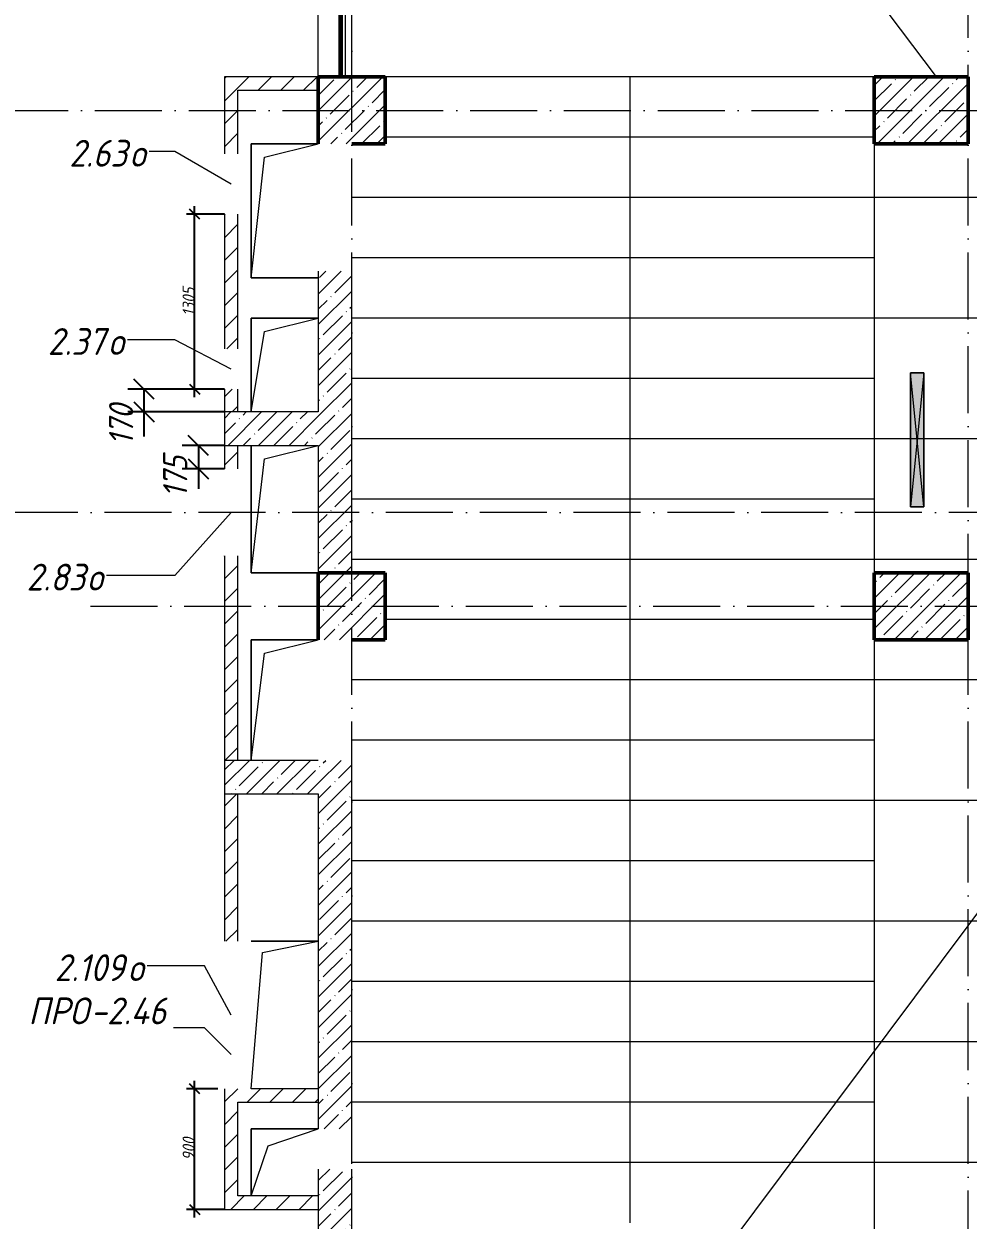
# Model space of a CAD drawing. Header units: millimetres. Extents: x -356862 to 418287, y 0 to 839748.
# Drawn here: x -8256 to -1209, y 328744 to 337669 of the extents above; entities that cross this region are included whole.
import ezdxf

# ---------------------------------------------------------------- set-up
doc = ezdxf.new("R2010")
doc.units = ezdxf.units.MM
doc.linetypes.add('50_200_ШТРИХ_1Т_ш5_п1_п1_', pattern=[700, 500, -100, 0, -100])
for name, color, linetype, lineweight in [('11)Плитка подокон', 170, 'Continuous', 60), ('A-____-____-DIMS', 7, 'Continuous', 9), ('A-DETL-____-OTLN-4', 7, 'Continuous', 18), ('A-DETL-GENF-OTLN', 7, 'Continuous', 9), ('A-FLOR-____-OTLN', 7, 'Continuous', 9), ('A-GENM-____-IDEN', 7, 'Continuous', 9), ('A-GENM-____-OTLN', 7, 'Continuous', 9), ('A-GLAZ-____-IDEN', 7, 'Continuous', 9), ('A-GLAZ-____-OTLN', 7, 'Continuous', 9), ('A-WALL-____-MCUT-1', 7, 'Continuous', 9), ('A-WALL-____-PATT-1', 7, 'Continuous', 9), ('A-WALL-FNSH-MCUT-1', 7, 'Continuous', 9), ('I-WALL-____-OTLN', 7, 'Continuous', 9), ('S-COLS-____-MCUT', 7, 'Continuous', 50), ('S-COLS-____-OTLN', 7, 'Continuous', 9), ('S-GRID-____-OTLN-1', 7, '50_200_ШТРИХ_1Т_ш5_п1_п1_', 9), ('S-STRS-____-OTLN-1', 7, 'Continuous', 9)]:
    doc.layers.add(name, color=color, linetype=linetype, lineweight=lineweight)
doc.styles.add('ISOCPEUR_I_10', font='isocpeui.ttf', dxfattribs={"width": 0.9, "height": 180})
doc.styles.add('ISOCPEUR_I_7', font='isocpeui.ttf', dxfattribs={"width": 0.9, "height": 90})
doc.styles.add('ISOCPEUR_I_9', font='isocpeui.ttf', dxfattribs={"width": 0.9, "height": 250})
doc.dimstyles.new('ISO-1_8_0_9К_СРЕДНИЙ_Кладочные_2', dxfattribs={"dimscale": 304.8, "dimtxt": 89.638306, "dimasz": 0.246063, "dimexe": 0.19685, "dimexo": 0, "dimgap": 0, "dimtad": 1, "dimdec": 3, "dimrnd": 0.001, "dimdsep": 46, "dimtxsty": 'ISOCPEUR_I_7', "dimblk1": 'OBLIQUE', "dimblk2": 'OBLIQUE', "dimsah": 1, "dimcen": 0.09, "dimdle": 0.19685, "dimazin": 0, "dimtfac": 1, "dimtdec": 4, "dimtix": 1, "dimtmove": 1, "dimatfit": 3, "dimfxl": 1, "dimtvp": 1, "dimtolj": 1, "dimtzin": 0, "dimarcsym": 2})
doc.dimstyles.new('ISO-1_8_0_9К_СРЕДНИЙ_Кладочные_3', dxfattribs={"dimscale": 304.8, "dimtxt": 179.276612, "dimasz": 0.492126, "dimexe": 0.393701, "dimexo": 0, "dimgap": 0, "dimtad": 1, "dimdec": 3, "dimrnd": 0.001, "dimdsep": 46, "dimtxsty": 'ISOCPEUR_I_10', "dimblk1": 'OBLIQUE', "dimblk2": 'OBLIQUE', "dimsah": 1, "dimcen": 0.09, "dimdle": 0.393701, "dimazin": 0, "dimtfac": 1, "dimtdec": 4, "dimtix": 1, "dimtmove": 0, "dimatfit": 3, "dimfxl": 1, "dimtvp": 1, "dimtolj": 1, "dimtzin": 0, "dimarcsym": 2})
pattern_1 = [(45, (-15659.08, 310542.9), (-114.0493, 114.0493), []), (45, (-15545.03, 310542.9), (-114.0493, 114.0493), [201.612, -40.322, 3.353, -36.97])]
pattern_2 = [(45, (-15659.08, 310542.9), (-84.8528, 84.8528), [])]

# ---------------------------------------------------------------- blocks, each defined once
blk = doc.blocks.new('BSC_Колонна _Прямоугольная - 500х500-V2-АР1_План отверстий 2 этажа в осях 1-64_А-ГГ')
at = {"layer": 'S-COLS-____-OTLN'}
h = blk.add_hatch(dxfattribs=at)
h.set_pattern_fill('FP_28', color=256, style=0, pattern_type=2)
h.set_pattern_definition([(45, (-9850, -26481.04), (-114.04925, 114.04925), []), (45, (-9735.95, -26481.04), (-114.04925, 114.04925), [201.613, -40.323, 3.353, -36.97])])
h.paths.add_polyline_path([(-250, -250), (250, -250), (250, 250), (-250, 250)], flags=0)
at = {"layer": 'S-COLS-____-MCUT'}
for p, q in [((250, 250), (-250, 250)), ((-250, 250), (-250, -250)), ((250, -250), (250, 250)), ((0, -250), (250, -250))]:
    blk.add_line(p, q, dxfattribs=at)
blk = doc.blocks.new('BSC_Колонна _Прямоугольная - 500х700-V5-АР1_План отверстий 2 этажа в осях 1-64_А-ГГ')
at = {"layer": 'S-COLS-____-OTLN'}
h = blk.add_hatch(dxfattribs=at)
h.set_pattern_fill('FP_31', color=256, style=0, pattern_type=2)
h.set_pattern_definition([(315, (-22781.04, 14100), (114.0493, 114.0493), []), (315, (-22781.04, 13985.95), (114.0493, 114.0493), [201.613, -40.323, 3.353, -36.97])])
h.paths.add_polyline_path([(-250, 350), (-250, -350), (250, -350), (250, 350)], flags=0)
at = {"layer": 'S-COLS-____-MCUT'}
for p, q in [((250, 350), (-250, 350)), ((-250, 350), (-250, -350)), ((250, -350), (250, 350)), ((-250, -350), (250, -350))]:
    blk.add_line(p, q, dxfattribs=at)
blk = doc.blocks.new('BSC_Колонна _Прямоугольная - 500х700-V6-АР1_План отверстий 2 этажа в осях 1-64_А-ГГ')
at = {"layer": 'S-COLS-____-OTLN'}
h = blk.add_hatch(dxfattribs=at)
h.set_pattern_fill('FP_32', color=256, style=0, pattern_type=2)
h.set_pattern_definition([(315, (-26481.04, 14100), (114.04925, 114.04925), []), (315, (-26481.04, 13985.95), (114.04925, 114.04925), [201.613, -40.323, 3.353, -36.97])])
h.paths.add_polyline_path([(-250, 350), (-250, -350), (250, -350), (250, 350)], flags=0)
at = {"layer": 'S-COLS-____-MCUT'}
for p, q in [((250, 350), (-250, 350)), ((-250, 350), (-250, -350)), ((250, -350), (250, 350)), ((-250, -350), (250, -350))]:
    blk.add_line(p, q, dxfattribs=at)
blk = doc.blocks.new('AR_Отверстие прямоугольное _в плите_ - AR_Отверстие прямоугольное _в плите_-30552728-АР1_План отверстий 2 этажа в осях 1-64_А-ГГ')
at = {"layer": 'A-GENM-____-OTLN'}
for p, q in [((250, 500), (-250, 500)), ((-250, 500), (-250, -500)), ((-150, 400), (250, 500)), ((-250, -500), (-150, 400)), ((-250, -500), (250, -500))]:
    blk.add_line(p, q, dxfattribs=at)
blk = doc.blocks.new('AR_Отверстие прямоугольное _в плите_ - AR_Отверстие прямоугольное _в плите_-30552824-АР1_План отверстий 2 этажа в осях 1-64_А-ГГ')
at = {"layer": 'A-GENM-____-OTLN'}
for p, q in [((250, 350), (-250, 350)), ((-250, 350), (-250, -349.7)), ((-150, 250), (250, 350)), ((-250, -349.7), (-150, 250))]:
    blk.add_line(p, q, dxfattribs=at)
blk = doc.blocks.new('AR_Отверстие прямоугольное _в плите_ - AR_Отверстие прямоугольное _в плите_-30552826-АР1_План отверстий 2 этажа в осях 1-64_А-ГГ')
at = {"layer": 'A-GENM-____-OTLN'}
for p, q in [((-250, 475), (-250, -475)), ((-150, 375), (250, 475)), ((-250, -475), (-150, 375)), ((-250, -475), (250, -475))]:
    blk.add_line(p, q, dxfattribs=at)
blk = doc.blocks.new('AR_Отверстие прямоугольное _в плите_ - AR_Отверстие прямоугольное _в плите_-V175-АР1_План отверстий 2 этажа в осях 1-64_А-ГГ')
at = {"layer": 'A-GENM-____-OTLN'}
for p, q in [((250, 450), (-250, 450)), ((-250, 450), (-250, -450)), ((-150, 350), (250, 450)), ((-250, -450), (-150, 350))]:
    blk.add_line(p, q, dxfattribs=at)
blk = doc.blocks.new('AR_Отверстие прямоугольное _в плите_ - AR_Отверстие прямоугольное _в плите_-V186-АР1_План отверстий 2 этажа в осях 1-64_А-ГГ')
at = {"layer": 'A-GENM-____-OTLN'}
for p, q in [((250, 250), (-250, 250)), ((-250, 250), (-250, -250)), ((-125, 125), (250, 250)), ((-250, -250), (-125, 125))]:
    blk.add_line(p, q, dxfattribs=at)
blk = doc.blocks.new('AR_Отверстие прямоугольное _в плите_ - AR_Отверстие прямоугольное _в плите_-30552711-АР1_План отверстий 2 этажа в осях 1-64_А-ГГ')
at = {"layer": 'A-GENM-____-OTLN'}
for p, q in [((250, 550), (-250, 550)), ((-166.7, 466.7), (250, 550)), ((-250, -550), (-166.7, 466.7))]:
    blk.add_line(p, q, dxfattribs=at)
blk = doc.blocks.new('AR_Отверстие прямоугольное _в стене_ - AR_Отверстие прямоугольное _в стене__ОВ-36897900-АР1_План отверстий 2 этажа в осях 1-64_А-ГГ')
at = {"layer": 'A-GLAZ-____-OTLN'}
blk.add_hatch(color=256, dxfattribs=at).paths.add_polyline_path([(500, -50), (500, 50), (-500, 50), (-500, -50), (395.4, -50)], flags=0)
at = {"layer": 'A-DETL-GENF-OTLN'}
for p, q in [((-500, -50), (-500, 50)), ((-500, 50), (500, 50)), ((500, 50), (-500, -50)), ((-500, 50), (500, -50)), ((500, 50), (-500, 50)), ((-500, 50), (-500, -50)), ((500, 50), (500, -50)), ((500, -50), (500, 50)), ((500, -50), (-500, -50)), ((-500, -50), (500, -50))]:
    blk.add_line(p, q, dxfattribs=at)
blk = doc.blocks.new('_Oblique')
at = {"color": 0, "linetype": 'ByBlock', "lineweight": -2}
blk.add_line((-0.5, -0.5), (0.5, 0.5), dxfattribs=at)
blk = doc.blocks.new('*D9179')
at = {"layer": 'A-____-____-DIMS', "color": 0, "lineweight": -2, "transparency": 16777216}
for p, q in [((-6759.1, 334523.9), (-7074.1, 334523.9)), ((-6954.1, 334523.9), (-6954.1, 334228.9)), ((-6759.1, 334348.9), (-7074.1, 334348.9)), ((-6954.1, 334348.9), (-6954.1, 334198.9))]:
    blk.add_line(p, q, dxfattribs=at)
at = {"layer": 'Defpoints', "color": 0, "transparency": 16777216}
for p in [(-6954.1, 334523.9), (-6759.1, 334523.9), (-6759.1, 334348.9)]:
    blk.add_point(p, dxfattribs=at)
at = {"layer": 'A-____-____-DIMS', "color": 0, "lineweight": -2, "transparency": 16777216, "xscale": 150, "yscale": 150, "zscale": 150}
for p, rotation in [((-6954.1, 334523.9), 90), ((-6954.1, 334348.9), 270)]:
    blk.add_blockref('_Oblique', p, dxfattribs=dict(at, rotation=rotation))
at = {"layer": 'A-____-____-DIMS', "color": 0, "transparency": 16777216, "insert": (-7216.7, 334134.8), "char_height": 180, "width": 368.207, "attachment_point": 1, "rotation": 90, "line_spacing_factor": 1.149209, "style": 'ISOCPEUR_I_10'}
blk.add_mtext('\\A1;175', dxfattribs=at)
blk = doc.blocks.new('*D9180')
at = {"layer": 'A-____-____-DIMS', "color": 0, "lineweight": -2, "transparency": 16777216}
for p, q in [((-6759.1, 334943.9), (-7480, 334943.9)), ((-7360, 334943.9), (-7360, 334653.9)), ((-6759.1, 334773.9), (-7480, 334773.9)), ((-7360, 334773.9), (-7360, 334589.4))]:
    blk.add_line(p, q, dxfattribs=at)
at = {"layer": 'Defpoints', "color": 0, "transparency": 16777216}
for p in [(-7360, 334943.9), (-6759.1, 334943.9), (-6759.1, 334773.9)]:
    blk.add_point(p, dxfattribs=at)
at = {"layer": 'A-____-____-DIMS', "color": 0, "lineweight": -2, "transparency": 16777216, "xscale": 150, "yscale": 150, "zscale": 150}
for p, rotation in [((-7360, 334943.9), 90), ((-7360, 334773.9), 270)]:
    blk.add_blockref('_Oblique', p, dxfattribs=dict(at, rotation=rotation))
at = {"layer": 'A-____-____-DIMS', "color": 0, "transparency": 16777216, "insert": (-7620.2, 334525.2), "char_height": 180, "width": 368.207, "attachment_point": 1, "rotation": 90, "line_spacing_factor": 1.149209, "style": 'ISOCPEUR_I_10'}
blk.add_mtext('\\A1;170', dxfattribs=at)
blk = doc.blocks.new('*D9181')
at = {"layer": 'A-____-____-DIMS', "color": 0, "lineweight": -2, "transparency": 16777216}
for p, q in [((-6981.6, 334883.9), (-6981.6, 336308.9)), ((-6759.1, 336248.9), (-7041.6, 336248.9)), ((-6759.1, 334943.9), (-7041.6, 334943.9))]:
    blk.add_line(p, q, dxfattribs=at)
at = {"layer": 'Defpoints', "color": 0, "transparency": 16777216}
for p in [(-6981.6, 336248.9), (-6759.1, 336248.9), (-6759.1, 334943.9)]:
    blk.add_point(p, dxfattribs=at)
at = {"layer": 'A-____-____-DIMS', "color": 0, "lineweight": -2, "transparency": 16777216, "xscale": 75, "yscale": 75, "zscale": 75}
for p, rotation in [((-6981.6, 336248.9), 90), ((-6981.6, 334943.9), 270)]:
    blk.add_blockref('_Oblique', p, dxfattribs=dict(at, rotation=rotation))
at = {"layer": 'A-____-____-DIMS', "color": 0, "transparency": 16777216, "insert": (-7026.6, 335596.4), "char_height": 90, "width": 504.733, "attachment_point": 5, "rotation": 90, "style": 'ISOCPEUR_I_7'}
blk.add_mtext('\\A1;1305', dxfattribs=at)
blk = doc.blocks.new('*D9151')
at = {"layer": 'A-____-____-DIMS', "color": 0, "lineweight": -2, "transparency": 16777216}
for p, q in [((-6981.6, 328763.9), (-6981.6, 329783.9)), ((-6809.1, 329723.9), (-7041.6, 329723.9)), ((-6759.1, 328823.9), (-7041.6, 328823.9))]:
    blk.add_line(p, q, dxfattribs=at)
at = {"layer": 'Defpoints', "color": 0, "transparency": 16777216}
for p in [(-6981.6, 329723.9), (-6809.1, 329723.9), (-6759.1, 328823.9)]:
    blk.add_point(p, dxfattribs=at)
at = {"layer": 'A-____-____-DIMS', "color": 0, "lineweight": -2, "transparency": 16777216, "xscale": 75, "yscale": 75, "zscale": 75}
for p, rotation in [((-6981.6, 329723.9), 90), ((-6981.6, 328823.9), 270)]:
    blk.add_blockref('_Oblique', p, dxfattribs=dict(at, rotation=rotation))
at = {"layer": 'A-____-____-DIMS', "color": 0, "transparency": 16777216, "insert": (-7026.6, 329273.9), "char_height": 90, "width": 409.578, "attachment_point": 5, "rotation": 90, "style": 'ISOCPEUR_I_7'}
blk.add_mtext('\\A1;900', dxfattribs=at)

msp = doc.modelspace()

# ---------------------------------------------------------------- hatches: boundary and pattern name
at = {"layer": 'A-WALL-____-PATT-1'}
h = msp.add_hatch(dxfattribs=at)
h.set_pattern_fill('FP_4', color=256, style=0, pattern_type=2)
h.set_pattern_definition(pattern_2)
h.paths.add_polyline_path([(-6059.0813, 337173.9433), (-6059.0813, 337273.9433), (-6759.0813, 337273.9433), (-6759.0813, 337173.9433), (-6659.0813, 337173.9433)], flags=0)
h = msp.add_hatch(dxfattribs=at)
h.set_pattern_fill('FP_4', color=256, style=0, pattern_type=2)
h.set_pattern_definition(pattern_2)
h.paths.add_polyline_path([(-6659.0813, 334773.9433), (-6659.0813, 334943.9433), (-6759.0813, 334943.9433), (-6759.0813, 334773.9433)], flags=0)
h.paths.add_polyline_path([(-6759.0813, 335243.9433), (-6659.0813, 335243.9433), (-6659.0813, 336248.9433), (-6759.0813, 336248.9433), (-6759.0813, 335358.6417)], flags=0)
h.paths.add_polyline_path([(-6759.0813, 336698.9433), (-6659.0813, 336698.9433), (-6659.0813, 337173.9433), (-6759.0813, 337173.9433)], flags=0)
h = msp.add_hatch(dxfattribs=at)
h.set_pattern_fill('FP_25', color=256, style=0, pattern_type=2)
h.set_pattern_definition(pattern_1)
h.paths.add_polyline_path([(-5809.0813, 333573.9433), (-5809.0813, 335823.9433), (-6059.0813, 335823.9433), (-6059.0813, 333573.9433)], flags=0)
h = msp.add_hatch(dxfattribs=at)
h.set_pattern_fill('FP_25', color=256, style=0, pattern_type=2)
h.set_pattern_definition(pattern_1)
h.paths.add_polyline_path([(-6059.0813, 334523.9433), (-6059.0813, 334773.9433), (-6759.0813, 334773.9433), (-6759.0813, 334523.9433)], flags=0)
h = msp.add_hatch(dxfattribs=at)
h.set_pattern_fill('FP_4', color=256, style=0, pattern_type=2)
h.set_pattern_definition(pattern_2)
h.paths.add_polyline_path([(-6759.0813, 332173.9433), (-6659.0813, 332173.9433), (-6659.0813, 333698.9433), (-6759.0813, 333698.9433), (-6759.0813, 333638.6537)], flags=0)
h.paths.add_polyline_path([(-6759.0813, 334348.9433), (-6659.0813, 334348.9433), (-6659.0813, 334523.9433), (-6759.0813, 334523.9433)], flags=0)
h = msp.add_hatch(dxfattribs=at)
h.set_pattern_fill('FP_25', color=256, style=0, pattern_type=2)
h.set_pattern_definition(pattern_1)
h.paths.add_polyline_path([(-6059.0813, 331923.9433), (-6059.0813, 332173.9433), (-6759.0813, 332173.9433), (-6759.0813, 331923.9433)], flags=0)
h = msp.add_hatch(dxfattribs=at)
h.set_pattern_fill('FP_25', color=256, style=0, pattern_type=2)
h.set_pattern_definition(pattern_1)
h.paths.add_polyline_path([(-6059.0813, 328273.9433), (-5809.0813, 328273.9433), (-5809.0813, 329123.9433), (-6059.0813, 329123.9433), (-6059.0813, 328478.6898)], flags=0)
h.paths.add_polyline_path([(-6059.0813, 329423.9433), (-5809.0813, 329423.9433), (-5809.0813, 332173.9433), (-6059.0813, 332173.9433), (-6059.0813, 331918.6657)], flags=0)
h = msp.add_hatch(dxfattribs=at)
h.set_pattern_fill('FP_4', color=256, style=0, pattern_type=2)
h.set_pattern_definition(pattern_2)
h.paths.add_polyline_path([(-6659.0813, 328923.9433), (-6659.0813, 329723.9433), (-6759.0813, 329723.9433), (-6759.0813, 328923.9433)], flags=0)
h.paths.add_polyline_path([(-6709.0813, 330823.9433), (-6659.0813, 330823.9433), (-6659.0813, 331923.9433), (-6759.0813, 331923.9433), (-6759.0813, 330823.9433)], flags=0)
h = msp.add_hatch(dxfattribs=at)
h.set_pattern_fill('FP_4', color=256, style=0, pattern_type=2)
h.set_pattern_definition(pattern_2)
h.paths.add_polyline_path([(-6659.0813, 329623.9433), (-6059.0813, 329623.9433), (-6059.0813, 329723.9433), (-6659.0813, 329723.9433)], flags=0)
h = msp.add_hatch(dxfattribs=at)
h.set_pattern_fill('FP_4', color=256, style=0, pattern_type=2)
h.set_pattern_definition(pattern_2)
h.paths.add_polyline_path([(-6059.0813, 328823.9433), (-6059.0813, 328923.9433), (-6759.0813, 328923.9433), (-6759.0813, 328823.9433)], flags=0)
at = {"layer": 'S-COLS-____-OTLN'}
h = msp.add_hatch(dxfattribs=at)
h.set_pattern_fill('FP_25', color=256, style=0, pattern_type=2)
h.set_pattern_definition(pattern_1)
h.paths.add_polyline_path([(-6059.0813, 333073.9433), (-5559.0813, 333073.9433), (-5559.0813, 333573.9433), (-6059.0813, 333573.9433)], flags=0)

# ---------------------------------------------------------------- linework, layer by layer
at = {"layer": '11)Плитка подокон'}
msp.add_lwpolyline([(-5892.1381, 342773.9433), (-5892.1381, 337273.9433)], dxfattribs=at)
at = {"layer": 'A-DETL-____-OTLN-4'}
for p, q in [((-5559.0813, 325123.9433), (7640.9187, 342773.9433)), ((-1445.7668, 337273.9433), (-5559.0813, 342773.9433))]:
    msp.add_line(p, q, dxfattribs=at)
at = {"layer": 'A-FLOR-____-OTLN'}
for p, q in [((-5809.0813, 337273.9433), (-5809.0813, 342773.9433)), ((-6559.0813, 336773.9433), (-6059.0813, 336773.9433)), ((-6559.0813, 335773.9433), (-6559.0813, 336773.9433)), ((-6059.0813, 335773.9433), (-6559.0813, 335773.9433)), ((-6559.0813, 335473.6892), (-6059.0813, 335473.6892)), ((-6559.0813, 334773.9433), (-6559.0813, 335473.6892)), ((-6559.0813, 333573.9433), (-6559.0813, 334523.9433)), ((-6059.0813, 333573.9433), (-6559.0813, 333573.9433)), ((-6559.0813, 333073.9433), (-6059.0813, 333073.9433)), ((-6559.0813, 332173.9433), (-6559.0813, 333073.9433)), ((-6559.0813, 330823.9433), (-6059.0813, 330823.9433)), ((-6559.0813, 329423.9433), (-6059.0813, 329423.9433)), ((-6559.0813, 328923.9433), (-6559.0813, 329423.9433))]:
    msp.add_line(p, q, dxfattribs=at)
at = {"layer": 'A-GENM-____-IDEN'}
for p, q in [((-6908.9382, 330177.5978), (-7139.034, 330177.5978)), ((-6709.0813, 329978.9222), (-6908.9382, 330177.5978))]:
    msp.add_line(p, q, dxfattribs=at)
at = {"layer": 'A-GLAZ-____-IDEN'}
for p, q in [((-7129.6989, 336716.2276), (-7321.746, 336716.2276)), ((-6709.0813, 336473.9433), (-7129.6989, 336716.2276)), ((-7129.6989, 335311.6526), (-7482.3373, 335311.6526)), ((-6709.0813, 335093.9433), (-7129.6989, 335311.6526)), ((-6709.0813, 334023.9433), (-7129.6989, 333553.6534)), ((-7129.6989, 333553.6534), (-7640.0556, 333553.6534)), ((-6908.9382, 330639.7511), (-7335.2329, 330639.7511)), ((-6709.0813, 330273.9433), (-6908.9382, 330639.7511))]:
    msp.add_line(p, q, dxfattribs=at)
at = {"layer": 'A-WALL-____-MCUT-1'}
for p, q in [((-6059.0813, 335823.9433), (-6059.0813, 334773.9433)), ((-5809.0813, 333573.9433), (-5809.0813, 335823.9433)), ((-6059.0813, 334773.9433), (-6759.0813, 334773.9433)), ((-6759.0813, 334773.9433), (-6759.0813, 334523.9433)), ((-6759.0813, 334523.9433), (-6059.0813, 334523.9433)), ((-6059.0813, 334523.9433), (-6059.0813, 333573.9433)), ((-6059.0813, 333573.9433), (-5809.0813, 333573.9433)), ((-6059.0813, 332173.9433), (-6759.0813, 332173.9433)), ((-6759.0813, 332173.9433), (-6759.0813, 331923.9433)), ((-5809.0813, 329423.9433), (-5809.0813, 332173.9433)), ((-6759.0813, 331923.9433), (-6059.0813, 331923.9433)), ((-6059.0813, 331923.9433), (-6059.0813, 329423.9433)), ((-6059.0813, 329123.9433), (-6059.0813, 328273.9433)), ((-5809.0813, 328273.9433), (-5809.0813, 329123.9433))]:
    msp.add_line(p, q, dxfattribs=at)
at = {"layer": 'A-WALL-FNSH-MCUT-1'}
for p, q in [((-6059.0813, 337273.9433), (-6759.0813, 337273.9433)), ((-6759.0813, 337273.9433), (-6759.0813, 336698.9433)), ((-6659.0813, 337173.9433), (-6059.0813, 337173.9433)), ((-6659.0813, 336698.9433), (-6659.0813, 337173.9433)), ((-6759.0813, 336248.9433), (-6759.0813, 335243.9433)), ((-6659.0813, 335243.9433), (-6659.0813, 336248.9433)), ((-6759.0813, 334943.9433), (-6759.0813, 334773.9433)), ((-6659.0813, 334773.9433), (-6659.0813, 334943.9433)), ((-6759.0813, 334523.9433), (-6759.0813, 334348.9433)), ((-6659.0813, 334348.9433), (-6659.0813, 334523.9433)), ((-6759.0813, 333698.9433), (-6759.0813, 332173.9433)), ((-6659.0813, 332173.9433), (-6659.0813, 333698.9433)), ((-6759.0813, 331923.9433), (-6759.0813, 330823.9433)), ((-6659.0813, 330823.9433), (-6659.0813, 331923.9433)), ((-6759.0813, 329723.9433), (-6759.0813, 328823.9433)), ((-6059.0813, 329723.9433), (-6559.0813, 329723.9433)), ((-6659.0813, 329623.9433), (-6059.0813, 329623.9433)), ((-6659.0813, 328923.9433), (-6659.0813, 329623.9433)), ((-6059.0813, 328923.9433), (-6659.0813, 328923.9433)), ((-6759.0813, 328823.9433), (-6059.0813, 328823.9433))]:
    msp.add_line(p, q, dxfattribs=at)
at = {"layer": 'I-WALL-____-OTLN'}
for p, q in [((-6059.0813, 337273.9433), (-6059.0813, 342773.9433)), ((-5859.0813, 342773.9433), (-5859.0813, 337273.9433))]:
    msp.add_line(p, q, dxfattribs=at)
at = {"layer": 'S-COLS-____-MCUT'}
for p, q in [((-5559.0813, 333573.9433), (-6059.0813, 333573.9433)), ((-6059.0813, 333573.9433), (-6059.0813, 333073.9433)), ((-5559.0813, 333073.9433), (-5559.0813, 333573.9433)), ((-5809.0813, 333073.9433), (-5559.0813, 333073.9433))]:
    msp.add_line(p, q, dxfattribs=at)
at = {"layer": 'S-GRID-____-OTLN-1'}
for p, q in [((-5809.0813, 306060.2949), (-5809.0813, 360423.8609)), ((-1209.0813, 306060.2949), (-1209.0813, 360423.8609)), ((-20327.8515, 337023.9433), (11048.6579, 337023.9433)), ((11048.6579, 334023.9433), (-20327.8515, 334023.9433)), ((-7759.0813, 333323.9433), (11048.6579, 333323.9433))]:
    msp.add_line(p, q, dxfattribs=at)
at = {"layer": 'S-STRS-____-OTLN-1'}
for p, q in [((-1909.0813, 337273.9433), (-5559.0813, 337273.9433)), ((-1909.0813, 337273.9433), (-5559.0813, 337273.9433)), ((-3734.0813, 337273.9433), (-3734.0813, 336823.9433)), ((-1909.0813, 336823.9433), (-5559.0813, 336823.9433)), ((-1909.0813, 336823.9433), (-5559.0813, 336823.9433)), ((-3734.0813, 336823.9433), (-3734.0813, 336373.9433)), ((-1909.0813, 336773.9433), (-1909.0813, 336373.9433)), ((-1909.0813, 336773.9433), (-1909.0813, 336373.9433)), ((-1909.0813, 336373.9433), (-5809.0813, 336373.9433)), ((-1909.0813, 336373.9433), (-5809.0813, 336373.9433)), ((-3734.0813, 336373.9433), (-3734.0813, 335923.9433)), ((-1909.0813, 336373.9433), (-1909.0813, 335473.9433)), ((5690.9187, 336373.9433), (-1909.0813, 336373.9433)), ((5690.9187, 336373.9433), (-1909.0813, 336373.9433)), ((-1909.0813, 335923.9433), (-5809.0813, 335923.9433)), ((-1909.0813, 335923.9433), (-5809.0813, 335923.9433)), ((-3734.0813, 335923.9433), (-3734.0813, 335473.9433)), ((-1909.0813, 335923.9433), (-1909.0813, 335473.9433)), ((-1909.0813, 335473.9433), (-5809.0813, 335473.9433)), ((-1909.0813, 335473.9433), (-5809.0813, 335473.9433)), ((-3734.0813, 335473.9433), (-3734.0813, 335023.9433)), ((-1909.0813, 335473.9433), (-1909.0813, 334573.9433)), ((5690.9187, 335473.9433), (-1909.0813, 335473.9433)), ((5690.9187, 335473.9433), (-1909.0813, 335473.9433)), ((-1909.0813, 335023.9433), (-5809.0813, 335023.9433)), ((-1909.0813, 335023.9433), (-5809.0813, 335023.9433)), ((-3734.0813, 335023.9433), (-3734.0813, 334573.9433)), ((-1909.0813, 335023.9433), (-1909.0813, 334573.9433)), ((-1909.0813, 334573.9433), (-5809.0813, 334573.9433)), ((-1909.0813, 334573.9433), (-5809.0813, 334573.9433)), ((-3734.0813, 334573.9433), (-3734.0813, 334123.9433)), ((-1909.0813, 334573.9433), (-1909.0813, 333673.9433)), ((5690.9187, 334573.9433), (-1909.0813, 334573.9433)), ((5690.9187, 334573.9433), (-1909.0813, 334573.9433)), ((-1909.0813, 334123.9433), (-5809.0813, 334123.9433)), ((-1909.0813, 334123.9433), (-5809.0813, 334123.9433)), ((-3734.0813, 334123.9433), (-3734.0813, 333673.9433)), ((-1909.0813, 334123.9433), (-1909.0813, 333673.9433)), ((-1909.0813, 333673.9433), (-5809.0813, 333673.9433)), ((-1909.0813, 333673.9433), (-5809.0813, 333673.9433)), ((-3734.0813, 333673.9433), (-3734.0813, 333223.9433)), ((-1909.0813, 333673.9433), (-1909.0813, 333573.9433)), ((5690.9187, 333673.9433), (-1909.0813, 333673.9433)), ((5690.9187, 333673.9433), (-1909.0813, 333673.9433)), ((-1909.0813, 333223.9433), (-5559.0813, 333223.9433)), ((-1909.0813, 333223.9433), (-5559.0813, 333223.9433)), ((-3734.0813, 333223.9433), (-3734.0813, 332773.9433)), ((-1909.0813, 333073.9433), (-1909.0813, 332773.9433)), ((-1909.0813, 333073.9433), (-1909.0813, 332773.9433)), ((-1909.0813, 332773.9433), (-5809.0813, 332773.9433)), ((-1909.0813, 332773.9433), (-5809.0813, 332773.9433)), ((-3734.0813, 332773.9433), (-3734.0813, 332323.9433)), ((-1909.0813, 332773.9433), (-1909.0813, 331873.9433)), ((5690.9187, 332773.9433), (-1909.0813, 332773.9433)), ((5690.9187, 332773.9433), (-1909.0813, 332773.9433)), ((-1909.0813, 332323.9433), (-5809.0813, 332323.9433)), ((-1909.0813, 332323.9433), (-5809.0813, 332323.9433)), ((-3734.0813, 332323.9433), (-3734.0813, 331873.9433)), ((-1909.0813, 332323.9433), (-1909.0813, 331873.9433)), ((-1909.0813, 331873.9433), (-5809.0813, 331873.9433)), ((-1909.0813, 331873.9433), (-5809.0813, 331873.9433)), ((-3734.0813, 331873.9433), (-3734.0813, 331423.9433)), ((-1909.0813, 331873.9433), (-1909.0813, 330973.9433)), ((5690.9187, 331873.9433), (-1909.0813, 331873.9433)), ((5690.9187, 331873.9433), (-1909.0813, 331873.9433)), ((-1909.0813, 331423.9433), (-5809.0813, 331423.9433)), ((-1909.0813, 331423.9433), (-5809.0813, 331423.9433)), ((-3734.0813, 331423.9433), (-3734.0813, 330973.9433)), ((-1909.0813, 331423.9433), (-1909.0813, 330973.9433)), ((-1909.0813, 330973.9433), (-5809.0813, 330973.9433)), ((-1909.0813, 330973.9433), (-5809.0813, 330973.9433)), ((-3734.0813, 330973.9433), (-3734.0813, 330523.9433)), ((-1909.0813, 330973.9433), (-1909.0813, 330073.9433)), ((5690.9187, 330973.9433), (-1909.0813, 330973.9433)), ((5690.9187, 330973.9433), (-1909.0813, 330973.9433)), ((-1909.0813, 330523.9433), (-5809.0813, 330523.9433)), ((-1909.0813, 330523.9433), (-5809.0813, 330523.9433)), ((-3734.0813, 330523.9433), (-3734.0813, 330073.9433)), ((-1909.0813, 330523.9433), (-1909.0813, 330073.9433)), ((-1909.0813, 330073.9433), (-5809.0813, 330073.9433)), ((-1909.0813, 330073.9433), (-5809.0813, 330073.9433)), ((-3734.0813, 330073.9433), (-3734.0813, 329623.9433)), ((-1909.0813, 330073.9433), (-1909.0813, 329173.9433)), ((5690.9187, 330073.9433), (-1909.0813, 330073.9433)), ((5690.9187, 330073.9433), (-1909.0813, 330073.9433)), ((-1909.0813, 329623.9433), (-5809.0813, 329623.9433)), ((-1909.0813, 329623.9433), (-5809.0813, 329623.9433)), ((-3734.0813, 329623.9433), (-3734.0813, 329173.9433)), ((-1909.0813, 329623.9433), (-1909.0813, 329173.9433)), ((-1909.0813, 329173.9433), (-5809.0813, 329173.9433)), ((-1909.0813, 329173.9433), (-5809.0813, 329173.9433)), ((-3734.0813, 329173.9433), (-3734.0813, 328723.9433)), ((-1909.0813, 329173.9433), (-1909.0813, 328273.9433)), ((5690.9187, 329173.9433), (-1909.0813, 329173.9433)), ((5690.9187, 329173.9433), (-1909.0813, 329173.9433))]:
    msp.add_line(p, q, dxfattribs=at)

# ---------------------------------------------------------------- block references
at = {"layer": 'A-GENM-____-OTLN'}
for name, p in [('AR_Отверстие прямоугольное _в плите_ - AR_Отверстие прямоугольное _в плите_-30552728-АР1_План отверстий 2 этажа в осях 1-64_А-ГГ', (-6309.0813, 336273.9433)), ('AR_Отверстие прямоугольное _в плите_ - AR_Отверстие прямоугольное _в плите_-30552824-АР1_План отверстий 2 этажа в осях 1-64_А-ГГ', (-6309.0813, 335123.6892)), ('AR_Отверстие прямоугольное _в плите_ - AR_Отверстие прямоугольное _в плите_-30552826-АР1_План отверстий 2 этажа в осях 1-64_А-ГГ', (-6309.0813, 334048.9433)), ('AR_Отверстие прямоугольное _в плите_ - AR_Отверстие прямоугольное _в плите_-V175-АР1_План отверстий 2 этажа в осях 1-64_А-ГГ', (-6309.0813, 332623.9433)), ('AR_Отверстие прямоугольное _в плите_ - AR_Отверстие прямоугольное _в плите_-30552711-АР1_План отверстий 2 этажа в осях 1-64_А-ГГ', (-6309.0813, 330273.9433)), ('AR_Отверстие прямоугольное _в плите_ - AR_Отверстие прямоугольное _в плите_-V186-АР1_План отверстий 2 этажа в осях 1-64_А-ГГ', (-6309.0813, 329173.9433))]:
    msp.add_blockref(name, p, dxfattribs=at)
at = {"layer": 'A-GLAZ-____-OTLN', "rotation": 269.9999999999999}
msp.add_blockref('AR_Отверстие прямоугольное _в стене_ - AR_Отверстие прямоугольное _в стене__ОВ-36897900-АР1_План отверстий 2 этажа в осях 1-64_А-ГГ', (-1588.5663, 334565.553), dxfattribs=at)
at = {"layer": 'S-COLS-____-OTLN'}
msp.add_blockref('BSC_Колонна _Прямоугольная - 500х500-V2-АР1_План отверстий 2 этажа в осях 1-64_А-ГГ', (-5809.0813, 337023.9433), dxfattribs=at)
at = {"layer": 'S-COLS-____-OTLN', "rotation": 89.9999999999999}
for name, p in [('BSC_Колонна _Прямоугольная - 500х700-V6-АР1_План отверстий 2 этажа в осях 1-64_А-ГГ', (-1559.0813, 337023.9433)), ('BSC_Колонна _Прямоугольная - 500х700-V5-АР1_План отверстий 2 этажа в осях 1-64_А-ГГ', (-1559.0813, 333323.9433))]:
    msp.add_blockref(name, p, dxfattribs=at)

# ---------------------------------------------------------------- texts
at = {"layer": 'A-GENM-____-IDEN', "char_height": 200, "attachment_point": 1, "style": 'ISOCPEUR_I_9'}
for s, insert, width in [('ПРО', (-8222.2859, 330404.7139), 562.784625), ('-2.46', (-7757.9422, 330404.7139), 735.949125)]:
    msp.add_mtext(s, dxfattribs=dict(at, insert=insert, width=width))
at = {"layer": 'A-GLAZ-____-IDEN', "char_height": 200, "attachment_point": 1, "style": 'ISOCPEUR_I_9'}
for s, insert, width in [('2.63', (-7917.2006, 336803.8422), 548.35425), ('\\fISOCPEUR|b0|i1|c204|p34|;\\W.9;о', (-7464.7631, 336803.8422), 158.734125), ('2.37', (-8077.7919, 335399.2672), 548.35425), ('\\fISOCPEUR|b0|i1|c204|p34|;\\W.9;о', (-7625.3544, 335399.2672), 158.734125), ('2.83', (-8235.5101, 333641.268), 548.35425), ('\\fISOCPEUR|b0|i1|c204|p34|;\\W.9;о', (-7783.0726, 333641.268), 158.734125), ('2.109', (-8026.0885, 330727.3657), 663.79725), ('\\fISOCPEUR|b0|i1|c204|p34|;\\W.9;о', (-7478.401, 330727.3657), 158.734125)]:
    msp.add_mtext(s, dxfattribs=dict(at, insert=insert, width=width))

# ---------------------------------------------------------------- dimensions: what is measured, and where the dimension line sits
at = {"layer": 'A-____-____-DIMS'}
for base, p1, p2, override, picture, middle in [((-6981.5822, 336248.9433), (-6759.0813, 334943.9433), (-6759.0813, 336248.9433), {"dimpost": '<>', "dimfxl": 1305}, '*D9181', (-7026.5822, 335596.4433)), ((-6981.5822, 329723.9433), (-6759.0813, 328823.9433), (-6809.0813, 329723.9433), {"dimpost": '<>', "dimfxl": 901.387819}, '*D9151', (-7026.5822, 329273.9433))]:
    dim = msp.add_linear_dim(base=base, p1=p1, p2=p2, angle=90, dimstyle='ISO-1_8_0_9К_СРЕДНИЙ_Кладочные_2', override=override, dxfattribs=at)
    dim.commit()
    dim.dimension.update_dxf_attribs({"geometry": picture, "text_midpoint": middle})
for base, p1, p2, override, picture, middle in [((-7359.9518, 334943.9433), (-6759.0813, 334773.9433), (-6759.0813, 334943.9433), {"dimpost": '<>', "dimfxl": 170}, '*D9180', (-7500.2291, 334589.3515)), ((-6954.1351, 334523.9433), (-6759.0813, 334348.9433), (-6759.0813, 334523.9433), {"dimpost": '<>', "dimfxl": 175}, '*D9179', (-7096.7442, 334198.9433))]:
    dim = msp.add_linear_dim(base=base, p1=p1, p2=p2, angle=90, dimstyle='ISO-1_8_0_9К_СРЕДНИЙ_Кладочные_3', override=override, dxfattribs=at)
    dim.commit()
    dim.dimension.update_dxf_attribs({"geometry": picture, "text_midpoint": middle, "dimtype": 160, "text_rotation": 90})

doc.saveas('drawing.dxf')
